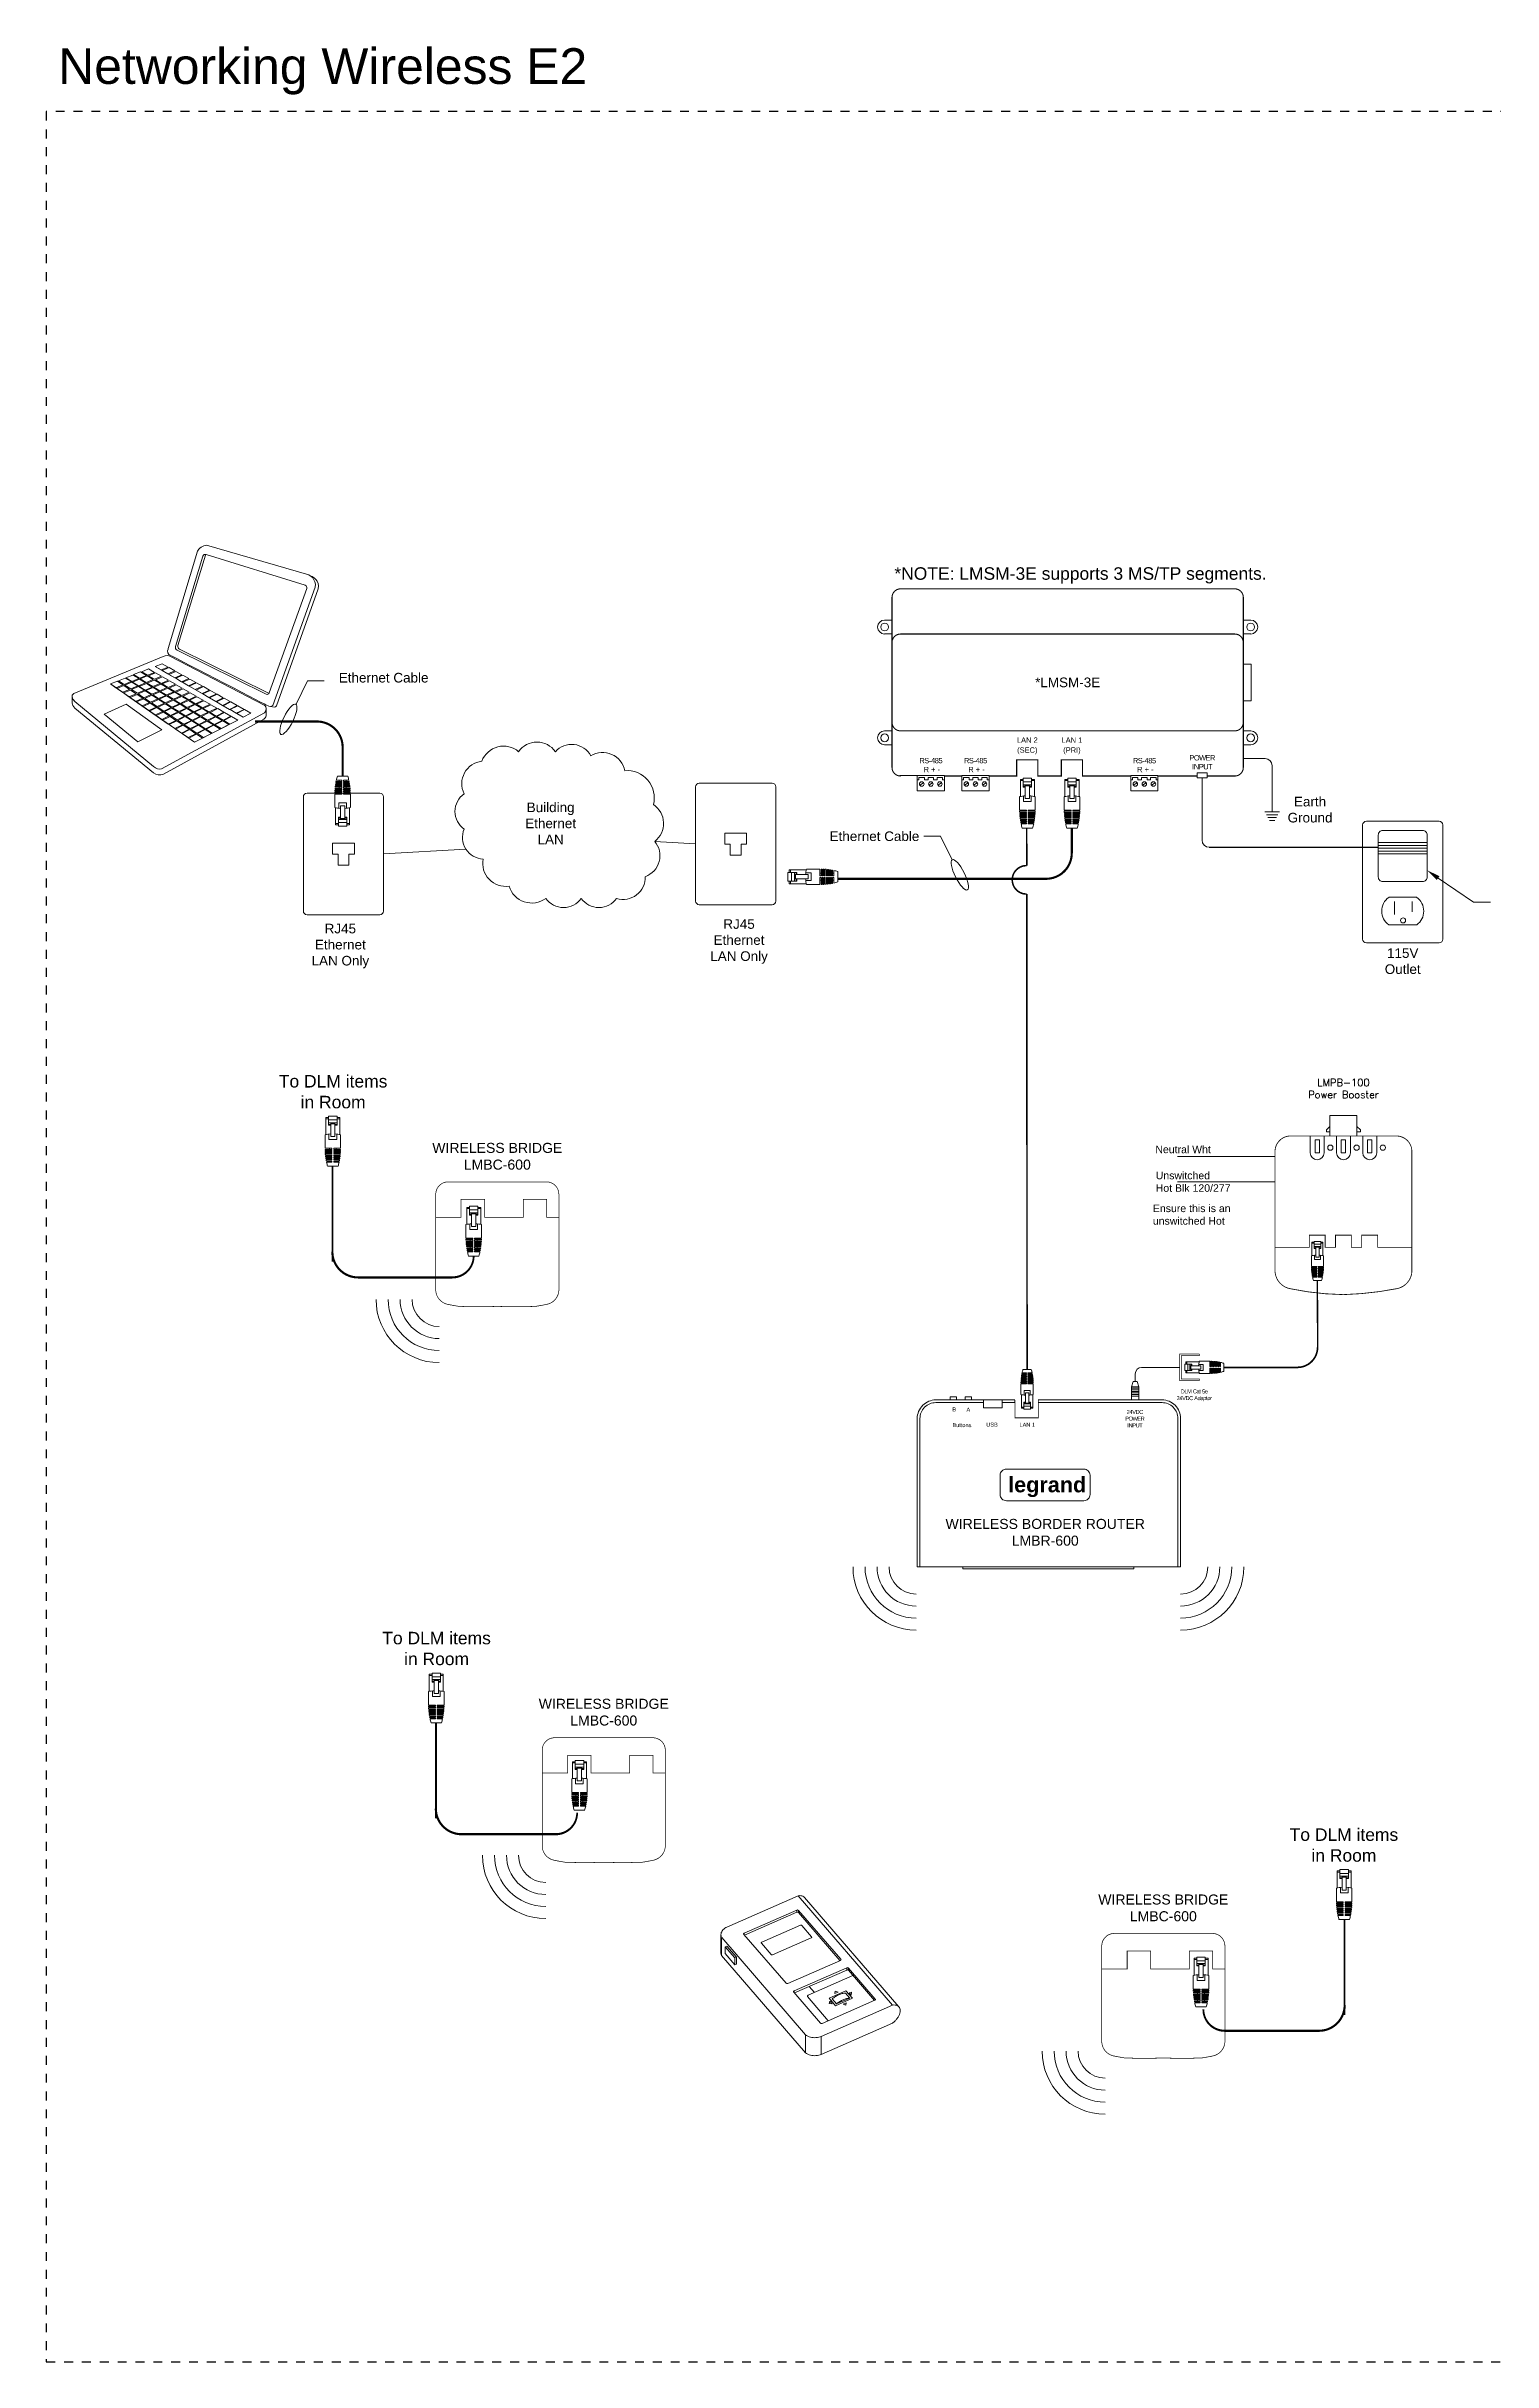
# Model space of a CAD drawing. Header units: inches. Extents: x -60 to 2005, y -577 to 104.
# Drawn here: x 688.6 to 729.1, y -98.1 to -33.2 of the extents above; entities that cross this region are included whole.
import ezdxf

# ---------------------------------------------------------------- set-up
doc = ezdxf.new("R2010")
doc.units = ezdxf.units.IN
doc.header["$MEASUREMENT"] = 0
for name, pattern in [('Demo', [0.5, 0.25, -0.25]), ('HIDDEN2', [0.1875, 0.125, -0.0625]), ('SLD-Solid', [0])]:
    doc.linetypes.add(name, pattern=pattern)
doc.layers.get('0').update_dxf_attribs({"lineweight": 5})
doc.layers.add('PS Borders', color=40, linetype='Demo', lineweight=5, plot=False)
for name, color, linetype, lineweight in [('WATTSTOPPER', 160, 'Continuous', 5), ('WS', 3, 'Continuous', 5), ('WS_DETAIL', 7, 'Continuous', 5), ('WS_LineVoltage', 1, 'Continuous', 5)]:
    doc.layers.add(name, color=color, linetype=linetype, lineweight=lineweight)
doc.styles.add('ARIAL', font='arial.ttf')
doc.styles.add('ROMAND', font='romand.shx')

# ---------------------------------------------------------------- blocks, each defined once
blk = doc.blocks.new('A$C343028DB')
at = {"layer": 'WS_DETAIL'}
for p, q in [((0, 4.34), (5.45, 4.34)), ((0, 4.02), (5.45, 4.02)), ((0, 3.71), (5.45, 3.71)), ((0, 3.4), (5.45, 3.4)), ((0, 3.08), (5.45, 3.08))]:
    blk.add_line(p, q, dxfattribs=at)
blk.add_lwpolyline([(0.5, 5.7), (4.95, 5.7, -0.414214), (5.45, 5.2), (5.45, 0.5, -0.414214), (4.95, 0), (0.5, 0, -0.414214), (0, 0.5), (0, 5.2, -0.414214)], format="xyb", close=True, dxfattribs=at)
blk = doc.blocks.new('A$C756910A1')
at = {"layer": 'WS_DETAIL'}
for p, q in [((0.15, 6.6), (0.15, 10.17)), ((0.15, 10.17), (0.73, 10.17)), ((0.73, 9.92), (0.15, 9.92)), ((0.73, 10.43), (0.73, 8.56)), ((0.73, 10.43), (2.51, 10.43)), ((2.51, 10.43), (2.51, 8.56)), ((3.08, 10.17), (2.51, 10.17)), ((3.08, 9.92), (2.51, 9.92)), ((3.08, 6.6), (3.08, 10.17)), ((0, 6.56), (0, 3.73)), ((2.51, 9.66), (0.73, 9.66)), ((2.51, 9.06), (0.73, 9.06)), ((0.73, 8.74), (1.17, 8.74)), ((0.73, 8.56), (1.17, 8.56)), ((0.81, 6.7), (0.81, 5.55)), ((0.81, 5.55), (2.42, 5.55)), ((1.17, 6.17), (1.17, 9.06)), ((1.17, 8.85), (2.06, 8.85)), ((1.17, 6.17), (2.06, 6.17)), ((2.06, 6.17), (2.06, 9.06)), ((2.06, 8.74), (2.51, 8.74)), ((2.51, 8.56), (2.06, 8.56)), ((2.42, 6.7), (2.42, 5.55)), ((3.23, 6.56), (3.23, 3.73)), ((0, 3.73), (1.43, 3.73)), ((0, 3.51), (1.43, 3.51)), ((0.01, 3.29), (1.43, 3.29)), ((0.02, 3.06), (1.43, 3.06)), ((0.03, 2.84), (1.43, 2.84)), ((0.05, 2.62), (1.43, 2.62)), ((0.07, 2.4), (1.43, 2.4)), ((0.09, 2.18), (1.43, 2.18)), ((0.12, 1.96), (1.43, 1.96)), ((0.15, 1.74), (1.43, 1.74)), ((0.18, 1.52), (1.43, 1.52)), ((0.22, 1.3), (1.43, 1.3)), ((0.26, 1.08), (1.43, 1.08)), ((0.31, 0.86), (1.43, 0.86)), ((0.89, 3.73), (0.89, 3.51)), ((0.89, 3.29), (0.89, 3.06)), ((0.89, 2.84), (0.89, 2.62)), ((0.89, 2.4), (0.89, 2.18)), ((0.89, 1.96), (0.89, 1.74)), ((0.89, 1.52), (0.89, 1.3)), ((0.89, 1.08), (0.89, 0.86)), ((1.43, 3.51), (1.43, 3.73)), ((1.43, 3.06), (1.43, 3.29)), ((1.43, 2.62), (1.43, 2.84)), ((1.43, 2.18), (1.43, 2.4)), ((1.43, 1.74), (1.43, 1.96)), ((1.43, 1.3), (1.43, 1.52)), ((1.43, 0.86), (1.43, 1.08)), ((1.8, 3.73), (3.23, 3.73)), ((1.8, 3.51), (1.8, 3.73)), ((1.8, 3.51), (3.23, 3.51)), ((1.8, 3.29), (3.23, 3.29)), ((1.8, 3.06), (1.8, 3.29)), ((1.8, 3.06), (3.22, 3.06)), ((1.8, 2.84), (3.2, 2.84)), ((1.8, 2.62), (1.8, 2.84)), ((1.8, 2.62), (3.19, 2.62)), ((1.8, 2.4), (3.17, 2.4)), ((1.8, 2.18), (1.8, 2.4)), ((1.8, 2.18), (3.14, 2.18)), ((1.8, 1.96), (3.12, 1.96)), ((1.8, 1.74), (1.8, 1.96)), ((1.8, 1.74), (3.09, 1.74)), ((1.8, 1.52), (3.05, 1.52)), ((1.8, 1.3), (1.8, 1.52)), ((1.8, 1.3), (3.01, 1.3)), ((1.8, 1.08), (2.97, 1.08)), ((1.8, 0.86), (1.8, 1.08)), ((1.8, 0.86), (2.92, 0.86)), ((2.34, 3.73), (2.34, 3.51)), ((2.34, 3.29), (2.34, 3.06)), ((2.34, 2.84), (2.34, 2.62)), ((2.34, 2.4), (2.34, 2.18)), ((2.34, 1.96), (2.34, 1.74)), ((2.34, 1.52), (2.34, 1.3)), ((2.34, 1.08), (2.34, 0.86)), ((2.69, 0), (0.52, 0))]:
    blk.add_line(p, q, dxfattribs=at)
for centre, radius, start, end in [((1.62, -0.58), 7.33, 93.502, 102.7411), ((1.62, -0.58), 7.33, 77.2589, 86.498), ((13.49, 3.73), 13.49, 180.937, 181.8742), ((13.49, 3.73), 13.49, 182.8119, 183.7504), ((13.49, 3.73), 13.49, 184.6899, 185.6307), ((13.49, 3.73), 13.49, 186.573, 187.5171), ((13.49, 3.73), 13.49, 188.4632, 189.4117), ((13.49, 3.73), 13.49, 190.3627, 191.3167), ((13.49, 3.73), 13.49, 192.2739, 196.0379), ((-10.25, 3.73), 13.49, 343.9621, 347.7261), ((-10.25, 3.73), 13.49, 348.6833, 349.6373), ((-10.25, 3.73), 13.49, 350.5883, 351.5368), ((-10.25, 3.73), 13.49, 352.4829, 353.427), ((-10.25, 3.73), 13.49, 354.3693, 355.3101), ((-10.25, 3.73), 13.49, 356.2496, 357.1881), ((-10.25, 3.73), 13.49, 358.1258, 359.063)]:
    blk.add_arc(centre, radius, start, end, dxfattribs=at)
blk = doc.blocks.new('A$C70194CB4')
for p, q in [((0, 15.84), (0, 0.5)), ((10.29, 16.34), (0.5, 16.34)), ((10.79, 0.5), (10.79, 15.84)), ((0.5, 0), (10.29, 0))]:
    blk.add_line(p, q)
for centre, start, end in [((0.5, 15.84), 90, 180), ((10.29, 15.84), 0, 90), ((0.5, 0.5), 180, 270), ((10.29, 0.5), 270, 0)]:
    blk.add_arc(centre, 0.5, start, end)
blk = doc.blocks.new('A$C6FC61A6A')
for p, q in [((1.29, 2.45), (0, 2.45)), ((1.29, 0), (0, 0))]:
    blk.add_line(p, q)
blk.add_circle((1.29, 1.23), 0.691)
blk.add_arc((1.29, 1.23), 1.23, 270, 90)
blk = doc.blocks.new('LMCT-100_i')
at = {"extrusion": (0, 0.700492, 0.71366)}
for p, q in [((-24.44, 12.57), (-4.49, 21.34)), ((21.96, -9.31), (-4.49, 21.34)), ((-2.72, 20.82), (23.73, -9.83)), ((-19.6, 10.84), (-4.88, 17.31)), ((-4.88, 16.69), (-19.52, 10.26)), ((-14.71, 8.31), (-3.84, 13.09)), ((-4.89, 17.31), (-4.89, 16.68)), ((-4.39, 17.23), (7.47, 3.58)), ((-4.39, 17.22), (-4.39, 16.6)), ((7.2, 3.17), (-4.39, 16.6)), ((-3.47, 13.03), (-0.73, 9.81)), ((-26.13, 10.41), (-26.13, 5.37)), ((-25.93, 9.59), (-25.93, 4.54)), ((-25.92, 9.59), (-2.4, -17.69)), ((-24.48, 7.23), (-24.92, 7.04)), ((-24.92, 7.04), (-22.2, 3.89)), ((-24.92, 7.04), (-24.92, 5.11)), ((-7.85, -3.15), (-19.72, 10.49)), ((-19.6, 10.84), (-19.6, 10.35)), ((-12.03, 4.85), (-14.8, 8.05)), ((-0.8, 9.56), (-11.67, 4.79)), ((-22.2, 1.96), (-24.92, 5.11)), ((-22.2, 3.89), (-21.76, 4.08)), ((-22.2, 1.96), (-22.2, 3.89)), ((-21.76, 2.15), (-22.2, 1.96)), ((-21.76, 2.15), (-21.76, 4.08)), ((7.36, 3.23), (-7.36, -3.23)), ((-5.6, -5.33), (9.12, 1.14)), ((9.12, 0.51), (-5.52, -5.91)), ((7.47, 3.58), (7.47, 3.31)), ((9.12, 1.14), (9.12, 0.51)), ((9.61, 1.05), (17.1, -7.63)), ((9.61, 1.05), (9.61, 0.43)), ((16.9, -8.02), (9.61, 0.43)), ((1.77, -14.36), (-5.72, -5.68)), ((-5.6, -5.33), (-5.6, -5.82)), ((-1.72, -6.58), (10.88, -1.04)), ((0.07, -5.79), (-1.38, -4.1)), ((4.2, -7.4), (8.9, -5.34)), ((8.76, -5.94), (9.96, -7.33)), ((10.7, -7.42), (8.9, -5.34)), ((3.96, -13.7), (-1.84, -6.93)), ((21.96, -9.31), (2, -18.08)), ((16.98, -7.98), (2.27, -14.44)), ((6, -9.49), (4.2, -7.4)), ((5.05, -8.96), (4.42, -8.23)), ((6.24, -8.97), (5.04, -7.57)), ((6, -9.49), (10.7, -7.42)), ((6.24, -8.97), (9.96, -7.33)), ((17.1, -7.63), (17.1, -7.9)), ((-2.4, -22.73), (-2.4, -17.69)), ((2, -23.12), (21.96, -14.36)), ((2, -18.08), (2, -23.12))]:
    blk.add_line(p, q, dxfattribs=at)
for p, q in [((5.83, -6.07), (5.93, -5.37)), ((6.71, -5.7), (5.93, -5.37)), ((9.78, -5.85), (10.48, -5.73)), ((10.4, -6.57), (10.48, -5.73)), ((4.42, -8.23), (4.2, -8.91)), ((5.05, -8.96), (4.2, -8.91)), ((8.87, -9.36), (8.09, -9.03)), ((8.87, -9.36), (8.97, -8.66))]:
    blk.add_line(p, q)
at = {"extrusion": (-0.310472, -0.62793, 0.71366)}
for p, q in [((6.71, -5.7), (5.83, -6.07)), ((8.97, -8.66), (8.09, -9.03))]:
    blk.add_line(p, q, dxfattribs=at)
at = {"extrusion": (-0.692921, 0.102711, 0.71366)}
blk.add_line((10.4, -6.57), (9.78, -5.85), dxfattribs=at)
for centre in [(-4.71, 16.87), (-4.71, 16.25)]:
    blk.add_arc(centre, 0.477, 48.60147, 112.12899)
for points, knots in [([(-4.49, 21.34), (-4.24, 21.37), (-3.76, 21.38), (-3.16, 21.21), (-2.85, 20.98), (-2.72, 20.83), (-2.72, 20.82)], [0, 0, 0, 0, 0.1, 0.2, 0.3, 0.3044799, 0.3044799, 0.3044799, 0.3044799]), ([(-25.93, 4.54), (-26.02, 4.72), (-26.11, 5), (-26.13, 5.28), (-26.13, 5.37)], [0, 0, 0, 0, 0.1666667, 0.2459578, 0.2459578, 0.2459578, 0.2459578])]:
    blk.add_open_spline(points, degree=3, knots=knots)
for points in [[(-3.84, 13.09), (-3.82, 13.1), (-3.78, 13.11), (-3.71, 13.12), (-3.64, 13.11), (-3.57, 13.1), (-3.52, 13.07), (-3.49, 13.04), (-3.47, 13.03)], [(-24.44, 12.57), (-24.67, 12.47), (-25.09, 12.23), (-25.6, 11.79), (-25.95, 11.27), (-26.13, 10.71), (-26.14, 10.14), (-26.02, 9.77), (-25.93, 9.59)], [(-19.72, 10.49), (-19.73, 10.51), (-19.76, 10.55), (-19.77, 10.62), (-19.77, 10.69), (-19.73, 10.75), (-19.68, 10.8), (-19.63, 10.83), (-19.6, 10.84)], [(-14.8, 8.05), (-14.81, 8.07), (-14.83, 8.1), (-14.84, 8.15), (-14.83, 8.2), (-14.81, 8.24), (-14.77, 8.28), (-14.73, 8.3), (-14.71, 8.31)], [(-0.73, 9.81), (-0.72, 9.8), (-0.7, 9.77), (-0.69, 9.72), (-0.69, 9.67), (-0.72, 9.62), (-0.76, 9.58), (-0.8, 9.56), (-0.82, 9.55)], [(-11.67, 4.79), (-11.69, 4.78), (-11.73, 4.76), (-11.8, 4.75), (-11.87, 4.76), (-11.93, 4.78), (-11.99, 4.81), (-12.02, 4.83), (-12.03, 4.85)], [(7.47, 3.58), (7.49, 3.56), (7.51, 3.52), (7.53, 3.46), (7.52, 3.39), (7.48, 3.32), (7.43, 3.27), (7.38, 3.24), (7.35, 3.23)], [(9.12, 1.14), (9.14, 1.15), (9.2, 1.17), (9.3, 1.18), (9.39, 1.17), (9.48, 1.15), (9.56, 1.11), (9.6, 1.07), (9.61, 1.05)], [(9.61, 0.43), (9.6, 0.45), (9.56, 0.48), (9.48, 0.52), (9.39, 0.55), (9.3, 0.56), (9.2, 0.54), (9.14, 0.53), (9.12, 0.51)], [(-7.36, -3.23), (-7.38, -3.24), (-7.44, -3.26), (-7.54, -3.27), (-7.63, -3.27), (-7.72, -3.24), (-7.8, -3.2), (-7.84, -3.17), (-7.85, -3.15)], [(-5.72, -5.68), (-5.73, -5.66), (-5.76, -5.62), (-5.77, -5.56), (-5.76, -5.49), (-5.73, -5.42), (-5.67, -5.37), (-5.62, -5.34), (-5.6, -5.33)], [(5.04, -7.57), (5.33, -7.34), (5.94, -6.91), (6.9, -6.4), (7.85, -6.06), (8.47, -5.96), (8.76, -5.94)], [(-1.84, -6.93), (-1.85, -6.91), (-1.88, -6.87), (-1.89, -6.8), (-1.88, -6.74), (-1.85, -6.67), (-1.8, -6.62), (-1.75, -6.59), (-1.72, -6.58)], [(9.96, -7.33), (9.67, -7.35), (9.06, -7.46), (8.1, -7.8), (7.14, -8.3), (6.53, -8.73), (6.24, -8.97)], [(17.1, -7.63), (17.12, -7.65), (17.14, -7.69), (17.16, -7.75), (17.15, -7.82), (17.11, -7.88), (17.06, -7.94), (17.01, -7.97), (16.98, -7.98)], [(21.96, -14.36), (22.21, -14.17), (22.68, -13.76), (23.28, -13.06), (23.74, -12.32), (24.02, -11.58), (24.12, -10.88), (24.02, -10.27), (23.74, -9.78), (23.28, -9.44), (22.68, -9.27), (22.21, -9.28), (21.96, -9.31)], [(-2.4, -17.69), (-2.22, -17.83), (-1.8, -18.07), (-1.08, -18.32), (-0.3, -18.46), (0.5, -18.47), (1.29, -18.34), (1.78, -18.18), (2, -18.08)], [(2.27, -14.44), (2.24, -14.46), (2.18, -14.48), (2.09, -14.49), (1.99, -14.48), (1.9, -14.45), (1.83, -14.42), (1.79, -14.38), (1.77, -14.36)], [(2, -23.12), (1.78, -23.22), (1.29, -23.39), (0.5, -23.51), (-0.3, -23.5), (-1.08, -23.37), (-1.8, -23.11), (-2.22, -22.87), (-2.4, -22.73)]]:
    blk.add_open_spline(points, degree=3)
at = {"layer": 'WS_DETAIL'}
blk.add_line((-24.48, 7.23), (-21.76, 4.08), dxfattribs=at)
at = {"layer": 'WS_DETAIL', "extrusion": (0, 0.700492, 0.71366)}
blk.add_line((-25.93, 4.54), (-2.4, -22.73), dxfattribs=at)
blk = doc.blocks.new('*U274')
at = {"linetype": 'Continuous', "const_width": 0.154}
for points in [[(0.01, 7.94), (-11.01, 7.94, 0.414214), (-13.79, 5.15), (-13.79, -16.47, 0.329956), (-11.2, -19.51, 0.013489), (-8.51, -20, 0.012508), (0.01, -20, 0.013489)], [(0.01, 7.94), (11.02, 7.94, -0.414214), (13.81, 5.15), (13.81, -16.47, -0.329956), (11.21, -19.51, -0.01354), (8.51, -20, -0.012208), (0.01, -20, -0.01354)]]:
    blk.add_lwpolyline(points, format="xyb", dxfattribs=at)
blk.add_lwpolyline([(-13.79, 0), (-8.1, 0), (-8.1, 4.03), (-2.84, 4.03), (-2.84, 0), (5.83, 0), (5.83, 4.03), (11.09, 4.03), (11.09, 0), (13.81, 0)], dxfattribs=at)
for radius in [14.18, 11.48, 8.79, 6.1]:
    blk.add_arc((-13, -18.42), radius, 180, 270)
at = {"insert": (0.01, 16.68), "char_height": 2.25, "width": 40.9705, "attachment_point": 2, "style": 'ARIAL'}
blk.add_mtext('WIRELESS BRIDGE\\PLMBC-600', dxfattribs=at)
blk = doc.blocks.new('LMBR-600_TW')
for p, q in [((18.67, 40.4), (19.07, 41.55)), ((19.94, 41.55), (19.07, 41.55)), ((19.5, 41.55), (19.5, 43.3)), ((19.94, 41.55), (20.33, 40.4)), ((20.94, 44.74), (29.46, 44.74)), ((20.33, 40.05), (18.67, 40.05)), ((20.33, 39.7), (18.67, 39.7)), ((20.33, 39.36), (18.67, 39.36)), ((20.33, 39.01), (18.67, 39.01)), ((20.33, 38.66), (18.67, 38.66)), ((20.33, 38.31), (18.67, 38.31))]:
    blk.add_line(p, q)
at = {"color": 7, "linetype": 'SLD-Solid', "lineweight": 15}
for p, q in [((-14.54, 37.46), (-14.54, 35.65)), ((-10.32, 35.65), (-10.32, 37.46)), ((-14.55, 35.65), (-10.32, 35.65))]:
    blk.add_line(p, q, dxfattribs=at)
at = {"linetype": 'Continuous', "const_width": 0.154}
for points in [[(33.84, 47.72), (29.46, 47.72), (29.46, 41.75), (33.84, 41.75)], [(33.84, 47.72), (33.84, 47.72), (33.84, 47.72), (33.84, 47.72), (33.84, 47.72), (33.84, 47.37), (29.82, 47.37), (29.82, 42.11), (33.84, 42.11), (33.84, 41.75)]]:
    blk.add_lwpolyline(points, dxfattribs=at)
for points in [[(-7.48, 37.46), (-25.21, 37.46, 0.414214), (-29.38, 33.29), (-29.38, 0.01), (29.68, 0.01), (29.68, 33.29, 0.414214), (25.51, 37.46), (-2.23, 37.46)], [(-14.54, 36.85), (-25.21, 36.85, 0.414214), (-28.77, 33.29), (-28.77, 0.06)], [(29.07, 0.06), (29.07, 33.29, 0.414214), (25.51, 36.85), (-2.23, 36.85)]]:
    blk.add_lwpolyline(points, format="xyb")
for points in [[(-21.98, 38.14), (-20.61, 38.14), (-20.61, 37.46), (-21.98, 37.46)], [(-18.6, 38.14), (-17.24, 38.14), (-17.24, 37.46), (-18.6, 37.46)], [(18.67, 37.46), (20.33, 37.46), (20.33, 40.4), (18.67, 40.4)], [(-19.16, 0.01), (19.16, 0.01), (19.2, -0.44), (-19.12, -0.44)]]:
    blk.add_lwpolyline(points, close=True)
blk.add_lwpolyline([(-7.48, 36.85), (-10.32, 36.85)])
at = {"const_width": 0.18}
blk.add_lwpolyline([(-7.48, 37.46), (-7.48, 37.46), (-7.48, 37.46), (-7.48, 37.46), (-7.48, 37.46), (-7.48, 37.46), (-7.47, 33.43), (-2.22, 33.43), (-2.23, 37.46), (-2.23, 37.46)], dxfattribs=at)
blk.add_lwpolyline([(-9.39, 21.95), (7.98, 21.95, -0.414214), (9.37, 20.57), (9.37, 16.23, -0.414214), (7.98, 14.84), (-9.39, 14.84, -0.414214), (-10.78, 16.23), (-10.78, 20.57, -0.414214)], format="xyb", close=True)
for centre, radius, start, end in [((20.94, 43.3), 1.44, 90, 180), ((-29.6, 0.01), 14.18, 180, 270), ((-29.6, 0.01), 11.48, 180, 270), ((-29.6, 0.01), 8.79, 180, 270), ((-29.6, 0.01), 6.1, 180, 270), ((29.68, 0.01), 6.1, 270, 0), ((29.68, 0.01), 14.18, 270, 0), ((29.68, 0.01), 11.48, 270, 0), ((29.68, 0.01), 8.79, 270, 0)]:
    blk.add_arc(centre, radius, start, end)
at = {"style": 'ARIAL'}
for s, insert, char_height, width, attachment_point in [('{\\T0.9;DLM Cat 5e\\P24VDC Adaptor}', (32.73, 37.13), 0.8996, 29.7245, 8), ('B', (-21.08, 35.77), 0.9, 0.7804, 2), ('Buttons', (-19.36, 32.25), 0.9, 29.7245, 2), ('A', (-17.92, 35.73), 0.9, 0.7804, 2), ('USB', (-12.61, 32.36), 0.9, 29.7245, 2), ('LAN 1', (-4.7, 32.32), 0.9, 29.7245, 2), ('{\\T0.9;24VDC\\PPOWER\\PINPUT}', (19.4, 31.29), 0.8996, 29.7245, 8), ('{\\fArial|b1|i0|c0|p34;legrand}', (-0.24, 20.2), 3.4717, 28.4471, 2), ('WIRELESS BORDER ROUTER\\PLMBR-600', (-0.68, 10.77), 2.25, 45.2573, 2)]:
    blk.add_mtext(s, dxfattribs=dict(at, insert=insert, char_height=char_height, width=width, attachment_point=attachment_point))
blk = doc.blocks.new('Laptop_TW')
for p, q in [((-6.57, 7.1), (13.1, -4.27)), ((-16.63, 3.18), (2.25, -9.87)), ((-12.27, 0.15), (-3.67, -5.8)), ((-1.92, -4.98), (-10.62, 0.85)), ((-18.06, -3.57), (-13.11, -1.34)), ((-18.06, -3.57), (-13.11, -1.34)), ((-10.49, -9.76), (-18.06, -3.57)), ((-13.11, -1.34), (-5.14, -7.07)), ((-13.11, -1.34), (-5.14, -7.07)), ((-3.67, -5.8), (-1.92, -4.98)), ((2.25, -9.87), (11.92, -4.94)), ((13.1, -4.27), (14.86, -3.37)), ((-5.14, -7.07), (-10.49, -9.76))]:
    blk.add_line(p, q)
for points in [[(-11.45, 5.27), (-9.9, 5.88), (-8.58, 5.11), (-10.15, 4.48)], [(-9.61, 5.93), (-8.06, 6.54), (-6.74, 5.79), (-8.32, 5.15)], [(-5.19, 4.9), (-6.78, 4.24), (-8.08, 5.01), (-6.51, 5.65)], [(-6.57, 7.1), (-5.02, 7.71), (-3.71, 6.97), (-5.28, 6.33)], [(-2.16, 6.11), (-3.75, 5.45), (-5.05, 6.22), (-3.48, 6.86)], [(-0.61, 5.24), (-2.22, 4.56), (-3.52, 5.34), (-1.94, 6)], [(-16.63, 3.18), (-15.08, 3.79), (-13.84, 2.96), (-15.41, 2.33)], [(-12.35, 1.97), (-13.94, 1.31), (-15.17, 2.17), (-13.6, 2.81)], [(-14.86, 3.9), (-13.31, 4.51), (-11.99, 3.7), (-13.57, 3.07)], [(-10.87, 0.98), (-12.47, 0.3), (-13.7, 1.16), (-12.12, 1.82)], [(-10.49, 2.73), (-12.08, 2.08), (-13.38, 2.91), (-11.81, 3.55)], [(-13.15, 4.57), (-11.6, 5.18), (-10.3, 4.39), (-11.87, 3.75)], [(-9.38, -0.02), (-11, -0.72), (-12.24, 0.15), (-10.64, 0.83)], [(-8.99, 1.77), (-10.6, 1.09), (-11.9, 1.93), (-10.32, 2.59)], [(-8.77, 3.45), (-10.36, 2.79), (-11.65, 3.61), (-10.09, 4.25)], [(-7.49, 0.8), (-9.12, 0.1), (-10.42, 0.94), (-8.82, 1.62)], [(-7.25, 2.5), (-8.86, 1.82), (-10.16, 2.65), (-8.57, 3.31)], [(-7.03, 4.19), (-8.62, 3.54), (-9.93, 4.34), (-8.37, 4.97)], [(-5.99, -0.17), (-7.63, -0.89), (-8.94, -0.05), (-7.33, 0.66)], [(-5.73, 1.56), (-7.35, 0.86), (-8.66, 1.69), (-7.06, 2.37)], [(-5.49, 3.27), (-7.1, 2.59), (-8.41, 3.4), (-6.83, 4.06)], [(-4.21, 0.62), (-5.84, -0.11), (-7.16, 0.72), (-5.55, 1.43)], [(-3.95, 2.36), (-5.57, 1.65), (-6.89, 2.46), (-5.29, 3.14)], [(-3.63, 4), (-5.24, 3.32), (-6.55, 4.1), (-4.96, 4.76)], [(-2.68, -0.32), (-4.34, -1.07), (-5.67, -0.24), (-4.04, 0.5)], [(-2.41, 1.44), (-4.04, 0.71), (-5.37, 1.52), (-3.75, 2.23)], [(-2.08, 3.11), (-3.7, 2.4), (-5.02, 3.19), (-3.42, 3.87)], [(-0.87, 0.52), (-2.52, -0.23), (-3.85, 0.58), (-2.21, 1.32)], [(-0.52, 2.21), (-2.16, 1.49), (-3.49, 2.27), (-1.87, 2.98)], [(0.68, -0.4), (-0.99, -1.17), (-2.33, -0.36), (-0.68, 0.4)], [(0.94, 4.38), (-0.69, 3.68), (-2, 4.46), (-0.4, 5.15)], [(1.03, 1.32), (-0.62, 0.57), (-1.96, 1.36), (-0.32, 2.09)], [(2.48, 3.52), (0.85, 2.8), (-0.48, 3.58), (1.14, 4.29)], [(2.59, 0.42), (0.92, -0.35), (-0.42, 0.45), (1.23, 1.21)], [(4.03, 2.66), (2.38, 1.91), (1.04, 2.7), (2.68, 3.43)], [(4.14, -0.47), (2.46, -1.26), (1.11, -0.47), (2.77, 0.32)], [(5.58, 1.8), (3.91, 1.03), (2.57, 1.82), (4.22, 2.58)], [(7.13, 0.94), (5.44, 0.15), (4.09, 0.94), (5.76, 1.72)], [(8.67, 0.08), (6.97, -0.74), (5.61, 0.06), (7.3, 0.87)], [(10.22, -0.78), (8.5, -1.62), (7.14, -0.82), (8.84, 0.01)], [(-7.89, -1.01), (-9.53, -1.74), (-10.78, -0.86), (-9.16, -0.15)], [(-6.4, -2.01), (-8.05, -2.75), (-9.32, -1.87), (-7.69, -1.14)], [(-4.91, -3), (-6.58, -3.77), (-7.86, -2.88), (-6.21, -2.12)], [(-4.49, -1.14), (-6.15, -1.89), (-7.46, -1.03), (-5.83, -0.3)], [(-3.43, -3.99), (-5.11, -4.79), (-6.39, -3.89), (-4.73, -3.11)], [(-2.99, -2.11), (-4.66, -2.88), (-5.98, -2.02), (-4.34, -1.26)], [(-1.94, -4.99), (-3.64, -5.8), (-4.93, -4.91), (-3.25, -4.1)], [(-1.49, -3.07), (-3.18, -3.87), (-4.51, -3), (-2.84, -2.22)], [(-1.16, -1.26), (-2.83, -2.03), (-4.17, -1.2), (-2.52, -0.44)], [(-0.45, -5.98), (-2.17, -6.82), (-3.47, -5.92), (-1.77, -5.08)], [(0.01, -4.04), (-1.69, -4.86), (-3.03, -3.99), (-1.34, -3.18)], [(0.36, -2.21), (-1.32, -3), (-2.68, -2.16), (-1.01, -1.38)], [(1.51, -5.01), (-0.21, -5.85), (-1.55, -4.98), (0.15, -4.14)], [(1.88, -3.15), (0.18, -3.96), (-1.18, -3.12), (0.5, -2.32)], [(2.22, -1.32), (0.53, -2.11), (-0.8, -1.29), (0.86, -0.51)], [(3.01, -5.98), (1.27, -6.84), (-0.07, -5.96), (1.65, -5.11)], [(3.41, -4.09), (1.69, -4.93), (0.32, -4.09), (2.02, -3.25)], [(3.76, -2.24), (2.06, -3.06), (0.72, -2.23), (2.4, -1.43)], [(4.93, -5.03), (3.2, -5.89), (1.81, -5.05), (3.53, -4.19)], [(5.3, -3.16), (3.59, -4), (2.24, -3.17), (3.94, -2.34)], [(5.7, -1.37), (4, -2.18), (2.64, -1.38), (4.32, -0.57)], [(6.45, -5.97), (4.7, -6.86), (3.31, -6.01), (5.04, -5.13)], [(6.85, -4.08), (5.11, -4.94), (3.76, -4.11), (5.47, -3.25)], [(7.26, -2.26), (5.54, -3.1), (4.17, -2.29), (5.87, -1.46)], [(8.39, -5), (6.64, -5.88), (5.28, -5.05), (7.01, -4.17)], [(8.81, -3.15), (7.08, -4.02), (5.7, -3.2), (7.42, -2.35)], [(8.55, -5.08), (9.93, -5.92), (8.17, -6.82), (6.8, -5.99)], [(10.37, -4.05), (8.62, -4.93), (7.23, -4.12), (8.96, -3.24)], [(11.77, -1.65), (10.04, -2.51), (8.66, -1.7), (10.38, -0.84)], [(10.51, -4.13), (11.92, -4.94), (10.16, -5.85), (8.76, -5.03)], [(13.32, -2.51), (11.57, -3.39), (10.18, -2.58), (11.92, -1.7)], [(13.46, -2.56), (14.86, -3.37), (13.1, -4.27), (11.71, -3.46)], [(1.04, -6.97), (-0.7, -7.84), (-2.01, -6.93), (-0.29, -6.07)], [(2.52, -7.97), (0.78, -8.85), (-0.55, -7.94), (1.19, -7.06)], [(2.66, -8.04), (4.01, -8.96), (2.25, -9.87), (0.92, -8.95)], [(4.51, -6.95), (2.76, -7.83), (1.41, -6.95), (3.14, -6.07)], [(4.64, -7.03), (6.01, -7.91), (4.24, -8.82), (2.89, -7.93)], [(6.55, -6.07), (7.97, -6.92), (6.21, -7.82), (4.81, -6.97)]]:
    blk.add_lwpolyline(points, close=True)
for points in [[(-3.65, 11.12), (-3.65, 11.12), (2.86, 32.95), (2.86, 32.95)], [(-2.04, 11.58), (-2.04, 11.58), (4.12, 31.85), (4.12, 31.85)], [(-1.49, 11.8), (-1.49, 11.8), (4.67, 32.06), (4.67, 32.06)], [(2.86, 32.95), (3.23, 33.59), (4.06, 34.3), (4.89, 34.3)], [(4.12, 31.85), (4.22, 32.15), (4.54, 32.32), (4.84, 32.23)], [(4.84, 32.23), (4.84, 32.23), (27.03, 25.31), (27.03, 25.31)], [(4.89, 34.3), (4.89, 34.3), (27.82, 27.65), (27.82, 27.65)], [(27.82, 27.65), (27.82, 27.65), (29.73, 26.7), (29.25, 24.91)], [(27.38, 24.61), (27.38, 24.61), (18.97, 1.18), (18.97, 1.18)], [(29.25, 24.91), (29.25, 24.91), (19.79, -1.62), (19.79, -1.62)], [(27.03, 25.31), (27.33, 25.22), (27.49, 24.91), (27.38, 24.61)], [(-3.53, 9.8), (-4.12, 10.16), (-3.65, 11.12), (-3.65, 11.12)], [(-1.7, 10.78), (-1.99, 10.92), (-2.14, 11.28), (-2.04, 11.58)], [(18.27, 0.9), (18.27, 0.9), (-1.7, 10.78), (-1.7, 10.78)], [(-1.15, 11), (-1.43, 11.14), (-1.58, 11.5), (-1.49, 11.8)], [(18.82, 1.11), (18.82, 1.11), (-1.15, 11), (-1.15, 11)], [(-4.84, 9.33), (-4.84, 9.33), (-24.86, 1.01), (-24.86, 1.01)], [(-3.17, 9.33), (-3.67, 9.63), (-4.12, 9.68), (-4.84, 9.33)], [(18.02, -1.68), (18.02, -1.68), (-3.17, 9.33), (-3.17, 9.33)], [(-24.86, 1.01), (-25.46, 0.65), (-25.34, 0.05), (-24.62, -0.78)], [(-24.62, -0.78), (-24.98, -0.37), (-25.19, -0.01), (-25.23, 0.29)], [(-25.23, 0.29), (-25.23, 0.29), (-25.23, -1.14), (-25.23, -1.14)], [(18.97, 1.18), (18.87, 0.89), (18.55, 0.76), (18.27, 0.9)], [(-25.23, -1.14), (-25.19, -1.44), (-24.98, -1.8), (-24.62, -2.22)], [(-6.95, -15.35), (-6.95, -15.35), (-24.62, -0.78), (-24.62, -0.78)], [(-24.62, -0.78), (-24.62, -0.78), (-6.95, -15.35), (-6.95, -15.35)], [(-24.62, -2.22), (-24.62, -2.22), (-6.95, -16.78), (-6.95, -16.78)], [(17.88, -3.29), (17.88, -3.29), (-5.16, -15.83), (-5.16, -15.83)], [(-5.16, -15.83), (-5.16, -15.83), (17.88, -3.29), (17.88, -3.29)], [(-4.7, -17.03), (-4.7, -17.03), (17.79, -4.72), (17.79, -4.72)], [(17.79, -4.72), (18.26, -4.31), (18.36, -4.03), (18.3, -3.79)], [(17.88, -3.29), (18.49, -2.54), (18.35, -2.01), (18.02, -1.68)], [(18.29, -2.28), (18.35, -2.52), (18.35, -2.88), (17.88, -3.29)], [(18.3, -3.79), (18.3, -3.79), (18.29, -2.28), (18.29, -2.28)], [(-5.16, -15.83), (-5.76, -16.07), (-6.35, -15.71), (-6.95, -15.35)], [(-6.95, -15.35), (-6.35, -15.71), (-5.76, -16.07), (-5.16, -15.83)], [(-6.95, -16.78), (-6.35, -17.14), (-5.59, -17.39), (-4.7, -17.03)]]:
    blk.add_open_spline(points, degree=3)
for points, knots in [([(28.53, 27.3), (28.53, 27.3), (30.44, 26.34), (29.97, 24.55), (29.97, 24.55), (20.57, -1.74), (20.57, -1.74), (20.45, -1.92), (20.3, -2.01), (20.06, -1.99), (20.06, -1.99), (19.29, -1.87), (19.29, -1.87), (19.52, -1.89), (19.67, -1.8), (19.79, -1.62), (19.79, -1.62), (29.25, 24.91), (29.25, 24.91)], [0, 0, 0, 0, 1, 1, 1, 2, 2, 2, 3, 3, 3, 4, 4, 4, 5, 5, 5, 6, 6, 6, 6]), ([(19.79, -1.62), (19.55, -1.98), (19.2, -1.98), (18.24, -1.5), (17.29, -1.02), (-3.53, 9.8), (-3.53, 9.8)], [5, 5, 5, 5, 6, 6, 6, 7, 7, 7, 7])]:
    blk.add_open_spline(points, degree=3, knots=knots)

msp = doc.modelspace()

# ---------------------------------------------------------------- linework, layer by layer
at = {"linetype": 'Continuous'}
for p, q in [((695.888, -50.935), (695.563, -51.594)), ((713.63, -55.296), (713.955, -55.955))]:
    msp.add_line(p, q, dxfattribs=at)
for p, q in [((695.888, -50.935), (696.354, -50.935)), ((722.114, -53.119), (722.722, -53.119)), ((712.974, -54.023), (712.974, -53.592)), ((713.736, -53.592), (712.974, -53.592)), ((713.024, -53.712), (712.974, -53.712)), ((713.024, -53.651), (713.024, -53.712)), ((713.177, -53.651), (713.024, -53.651)), ((713.15, -53.801), (713.045, -53.861)), ((713.177, -53.651), (713.177, -53.712)), ((713.278, -53.712), (713.177, -53.712)), ((713.278, -53.651), (713.278, -53.712)), ((713.431, -53.651), (713.278, -53.651)), ((713.404, -53.801), (713.299, -53.861)), ((713.431, -53.651), (713.431, -53.712)), ((713.532, -53.712), (713.431, -53.712)), ((713.532, -53.651), (713.532, -53.712)), ((713.685, -53.651), (713.532, -53.651)), ((713.658, -53.801), (713.553, -53.861)), ((713.685, -53.651), (713.685, -53.712)), ((713.736, -53.712), (713.685, -53.712)), ((713.736, -54.023), (713.736, -53.592)), ((714.987, -53.592), (714.225, -53.592)), ((714.225, -54.023), (714.225, -53.592)), ((714.275, -53.712), (714.225, -53.712)), ((714.275, -53.651), (714.275, -53.712)), ((714.428, -53.651), (714.275, -53.651)), ((714.401, -53.801), (714.297, -53.861)), ((714.428, -53.651), (714.428, -53.712)), ((714.529, -53.712), (714.428, -53.712)), ((714.529, -53.651), (714.529, -53.712)), ((714.683, -53.651), (714.529, -53.651)), ((714.655, -53.801), (714.551, -53.861)), ((714.683, -53.651), (714.683, -53.712)), ((714.783, -53.712), (714.683, -53.712)), ((714.783, -53.651), (714.783, -53.712)), ((714.937, -53.651), (714.783, -53.651)), ((714.909, -53.801), (714.805, -53.861)), ((714.937, -53.651), (714.937, -53.712)), ((714.987, -53.712), (714.937, -53.712)), ((714.987, -54.023), (714.987, -53.592)), ((719.721, -53.592), (718.959, -53.592)), ((718.959, -54.023), (718.959, -53.592)), ((719.009, -53.712), (718.959, -53.712)), ((719.009, -53.651), (719.009, -53.712)), ((719.162, -53.651), (719.009, -53.651)), ((719.135, -53.801), (719.031, -53.861)), ((719.162, -53.651), (719.162, -53.712)), ((719.263, -53.712), (719.162, -53.712)), ((719.263, -53.651), (719.263, -53.712)), ((719.417, -53.651), (719.263, -53.651)), ((719.389, -53.801), (719.285, -53.861)), ((719.417, -53.651), (719.417, -53.712)), ((719.517, -53.712), (719.417, -53.712)), ((719.517, -53.651), (719.517, -53.712)), ((719.671, -53.651), (719.517, -53.651)), ((719.643, -53.801), (719.539, -53.861)), ((719.671, -53.651), (719.671, -53.712)), ((719.721, -53.712), (719.671, -53.712)), ((719.721, -54.023), (719.721, -53.592)), ((720.821, -53.517), (721.097, -53.517)), ((720.821, -53.66), (720.821, -53.517)), ((721.097, -53.66), (720.821, -53.66)), ((720.959, -53.66), (720.959, -55.404)), ((721.097, -53.517), (721.097, -53.66)), ((722.922, -53.319), (722.922, -54.611)), ((712.974, -54.023), (713.736, -54.023)), ((714.225, -54.023), (714.987, -54.023)), ((718.959, -54.023), (719.721, -54.023)), ((722.717, -54.611), (723.126, -54.611)), ((722.761, -54.697), (723.082, -54.697)), ((722.8, -54.771), (723.044, -54.771)), ((722.846, -54.857), (722.998, -54.857)), ((696.589, -55.493), (697.199, -55.493)), ((696.589, -55.798), (696.589, -55.493)), ((696.589, -55.798), (696.589, -55.493)), ((696.741, -55.798), (696.589, -55.798)), ((696.741, -55.798), (696.741, -56.103)), ((696.741, -55.798), (696.741, -56.103)), ((697.199, -55.798), (697.046, -55.798)), ((697.046, -56.103), (697.046, -55.798)), ((697.046, -56.103), (697.046, -55.798)), ((697.199, -55.798), (697.199, -55.493)), ((698.018, -55.792), (700.325, -55.653)), ((706.763, -55.512), (705.617, -55.438)), ((708.193, -55.213), (707.583, -55.213)), ((707.583, -55.518), (707.583, -55.213)), ((707.583, -55.518), (707.735, -55.518)), ((707.735, -55.823), (707.735, -55.518)), ((707.735, -55.823), (707.735, -55.518)), ((708.04, -55.518), (708.193, -55.518)), ((708.04, -55.518), (708.04, -55.823)), ((708.04, -55.518), (708.04, -55.823)), ((708.193, -55.518), (708.193, -55.213)), ((708.193, -55.518), (708.193, -55.213)), ((713.63, -55.296), (713.163, -55.296)), ((696.741, -56.103), (697.046, -56.103)), ((696.741, -56.103), (697.046, -56.103)), ((708.04, -55.823), (707.735, -55.823)), ((708.04, -55.823), (707.735, -55.823)), ((726.19, -57.007), (726.975, -57.007)), ((727.574, -56.467), (728.57, -57.141)), ((726.351, -57.122), (726.351, -57.485)), ((726.842, -57.122), (726.842, -57.416)), ((728.57, -57.141), (729.041, -57.142)), ((726.19, -57.778), (726.975, -57.778)), ((724.543, -63.433), (724.443, -63.525)), ((724.443, -63.525), (724.443, -63.577)), ((724.443, -63.577), (724.543, -63.577)), ((724.543, -63.127), (724.543, -63.697)), ((725.298, -63.127), (724.543, -63.127)), ((725.298, -63.127), (725.298, -63.697)), ((725.298, -63.433), (725.399, -63.525)), ((725.399, -63.577), (725.298, -63.577)), ((725.399, -63.525), (725.399, -63.577)), ((723.989, -63.697), (723.989, -64.166)), ((724.382, -64.166), (724.382, -63.697)), ((724.725, -64.166), (724.725, -63.697)), ((725.117, -63.697), (725.117, -64.166)), ((725.46, -64.166), (725.46, -63.697)), ((725.853, -63.697), (725.853, -64.166))]:
    msp.add_line(p, q)
at = {"lineweight": -3}
msp.add_line((721.159, -55.604), (725.897, -55.604), dxfattribs=at)
for points, const_width in [([(716.388, -48.36), (712.508, -48.36, 0.414214), (712.268, -48.6), (712.268, -53.366, 0.414214), (712.508, -53.606), (712.508, -53.606)], 0.03), ([(721.097, -53.606), (721.874, -53.606, 0.414214), (722.114, -53.366), (722.114, -48.6, 0.414214), (721.874, -48.36), (716.388, -48.36)], 0.03), ([(722.114, -49.866), (722.114, -49.866, 0.414214), (721.874, -49.626), (712.508, -49.626, 0.414214), (712.268, -49.866), (712.268, -49.866)], 0.03), ([(696.871, -53.612), (696.87, -52.798, 0.414214), (696.151, -52.078), (694.412, -52.078)], 0.06), ([(722.114, -52.101), (722.114, -52.101, -0.414214), (721.874, -52.341), (712.508, -52.341, -0.414214), (712.268, -52.101), (712.268, -52.101)], 0.03)]:
    msp.add_lwpolyline(points, format="xyb", dxfattribs=dict(const_width=const_width))
for points in [[(722.114, -50.47), (722.332, -50.47), (722.332, -51.497), (722.114, -51.497)], [(724.126, -64.166), (724.245, -64.166), (724.245, -63.804), (724.126, -63.804)], [(724.861, -64.166), (724.98, -64.166), (724.98, -63.804), (724.861, -63.804)], [(725.597, -64.166), (725.716, -64.166), (725.716, -63.804), (725.597, -63.804)]]:
    msp.add_lwpolyline(points, close=True)
msp.add_lwpolyline([(704.778, -53.457, 0.520567), (703.824, -53.038, 0.520567), (703.824, -53.038, 0.520567), (702.832, -52.924, 0.520567), (702.832, -52.924, 0.520567), (701.802, -52.924, 0.520567), (701.802, -52.924, 0.520567), (700.772, -53.191, 0.520567), (700.772, -53.191, 0.520567), (700.276, -54.105, 0.520567), (700.276, -54.105, 0.520567), (700.276, -55.095, 0.520567), (700.276, -55.095, 0.520567), (700.81, -55.933, 0.520567), (700.81, -55.933, 0.520567), (701.535, -56.694, 0.520567), (701.535, -56.694, 0.520567), (702.565, -57.037, 0.520567), (702.565, -57.037, 0.520567), (703.557, -57.037, 0.520567), (703.557, -57.037, 0.520567), (704.549, -57.037, 0.520567), (704.549, -57.037, 0.520567), (705.35, -56.428, 0.520567), (705.35, -56.428, 0.520567), (705.617, -55.438, 0.520567), (705.617, -55.438, 0.520567), (705.579, -54.409, 0.520567), (705.579, -54.409, 0.520567)], format="xyb", close=True)
for points, const_width in [([(714.987, -53.606), (715.762, -53.606), (715.762, -53.151), (716.357, -53.151), (716.357, -53.606), (717.013, -53.606), (717.013, -53.151), (717.608, -53.151), (717.608, -53.606), (718.959, -53.606)], 0.03), ([(712.484, -53.592), (712.974, -53.592)], 0.03), ([(713.736, -53.606), (714.225, -53.606)], 0.03), ([(719.721, -53.606), (720.821, -53.606)], 0.03), ([(723.003, -66.82), (723.962, -66.82), (723.962, -66.478), (724.408, -66.478), (724.408, -66.82), (724.698, -66.82), (724.698, -66.478), (725.144, -66.478), (725.144, -66.82), (725.433, -66.82), (725.433, -66.478), (725.88, -66.478), (725.88, -66.82), (726.839, -66.82)], 0.0225)]:
    msp.add_lwpolyline(points, dxfattribs=dict(const_width=const_width))
at = {"linetype": 'Continuous', "const_width": 0.0225}
msp.add_lwpolyline([(724.92, -68.144, -0.048346), (723.408, -67.974, -0.329956), (723.003, -67.501), (723.003, -64.131, -0.414214), (723.437, -63.697), (726.405, -63.697, -0.414214), (726.839, -64.131), (726.839, -64.808), (726.839, -66.116), (726.839, -67.501, -0.329956), (726.434, -67.974, -0.0415), (724.92, -68.144, -0.024292)], format="xyb", dxfattribs=at)
for centre, radius in [((713.101, -53.831), 0.0635), ((713.355, -53.831), 0.0635), ((713.609, -53.831), 0.0635), ((714.352, -53.831), 0.0635), ((714.606, -53.831), 0.0635), ((714.86, -53.831), 0.0635), ((719.086, -53.831), 0.0635), ((719.34, -53.831), 0.0635), ((719.594, -53.831), 0.0635), ((726.592, -57.655), 0.0707), ((724.553, -64.024), 0.0738), ((725.289, -64.024), 0.0738), ((726.024, -64.024), 0.0738)]:
    msp.add_circle(centre, radius)
for centre, radius, start, end in [((722.722, -53.319), 0.2, 360, 90), ((721.159, -55.404), 0.2, 180, 270), ((726.469, -57.393), 0.476, 125.91251, 234.08749), ((726.696, -57.393), 0.476, 305.91251, 54.08749), ((724.185, -64.166), 0.196, 180, 0), ((724.921, -64.166), 0.196, 180, 0), ((725.657, -64.166), 0.196, 180, 0)]:
    msp.add_arc(centre, radius, start, end)
at = {"extrusion": (0, 0, -1)}
msp.add_ellipse((695.349, -52.016), major_axis=(0.21, 0.423), ratio=0.285068, dxfattribs=at)
msp.add_ellipse((714.168, -56.376), major_axis=(-0.21, 0.423), ratio=0.285068)
msp.add_solid([(727.611, -56.416), (727.538, -56.518), (727.267, -56.247)])
at = {"layer": 'PS Borders', "lineweight": -3}
msp.add_lwpolyline([(688.565, -98.056), (771.577, -98.056), (771.577, -34.982), (688.565, -34.982)], close=True, dxfattribs=at)
at = {"layer": 'WATTSTOPPER'}
msp.add_lwpolyline([(716.043, -55.058, 0.0437, 0.0437, 0), (716.043, -55.058, 0.0437, 0.0437, 0), (716.043, -55.058, 0.0437, 0.0437, 0), (716.043, -55.058, 0.0437, 0.0437, 0), (716.043, -55.058, 0.0437, 0.0437, 0), (716.043, -55.058, 0.0437, 0.0437, 0), (716.044, -56.118, 0.0437, 0.0437, 1.019671), (716.045, -56.915, 0.0437, 0.0437, 0), (716.054, -70.242, 0.0437, 0.0437, 0)], format="xyseb", dxfattribs=at)
at = {"layer": 'WATTSTOPPER', "const_width": 0.06}
msp.add_lwpolyline([(716.587, -56.488), (716.587, -56.488, 0.414214), (717.306, -55.768), (717.306, -55.066)], format="xyb", dxfattribs=at)
msp.add_lwpolyline([(710.749, -56.488), (716.587, -56.488)], dxfattribs=at)
at = {"layer": 'WS'}
for points, const_width in [([(696.587, -64.543), (696.587, -67.217)], 0.05), ([(724.191, -67.744), (724.196, -69.62)], 0.0391), ([(699.487, -80.151), (699.487, -82.825)], 0.05), ([(724.949, -85.661), (724.949, -88.334)], 0.05)]:
    msp.add_lwpolyline(points, dxfattribs=dict(at, const_width=const_width))
for points in [[(700.543, -67.062, 0.05, 0.05, 0), (700.543, -67.062, 0.05, 0.06, -0.414214), (699.943, -67.662, 0.06, 0.06, 0), (697.301, -67.662, 0.06, 0.06, -0.414214), (696.582, -66.942, 0.06, 0.06, 0), (696.582, -66.942, 0.06, 0.06, 0)], [(721.567, -70.183, 0.0391, 0.0391, 0), (721.567, -70.183, 0.0391, 0.0469, 0.414214), (721.567, -70.183, 0.0469, 0.0469, 0), (723.633, -70.183, 0.0469, 0.0469, 0.414214), (724.196, -69.62, 0.0469, 0.0469, 0), (724.196, -69.62, 0.0469, 0.0469, 0)], [(703.443, -82.67, 0.05, 0.05, 0), (703.443, -82.67, 0.05, 0.06, -0.414214), (702.843, -83.27, 0.06, 0.06, 0), (700.201, -83.27, 0.06, 0.06, -0.414214), (699.482, -82.55, 0.06, 0.06, 0), (699.482, -82.55, 0.06, 0.06, 0)], [(720.994, -88.18, 0.05, 0.05, 0), (720.994, -88.18, 0.05, 0.06, 0.414214), (721.594, -88.78, 0.06, 0.06, 0), (724.235, -88.78, 0.06, 0.06, 0.414214), (724.955, -88.06, 0.06, 0.06, 0), (724.955, -88.06, 0.06, 0.06, 0)]]:
    msp.add_lwpolyline(points, format="xyseb", dxfattribs=at)
at = {"layer": 'WS_LineVoltage'}
for points in [[(723.003, -64.275), (720.269, -64.275)], [(723.003, -64.978), (720.269, -64.978)]]:
    msp.add_lwpolyline(points, dxfattribs=at)

# ---------------------------------------------------------------- block references
for name, p, xscale, yscale, zscale in [('Laptop_TW', (692.441, -51.424), 0.125, 0.125, 0.125), ('A$C6FC61A6A', (712.268, -52.733), -0.1601673375961781, 0.1601673375961781, 0.1601673375961771), ('A$C6FC61A6A', (722.114, -52.733), 0.1601673375961781, 0.1601673375961781, 0.1601673375961781), ('A$C70194CB4', (706.763, -57.215), 0.2084485346007696, 0.2084485346007696, 0.2084485346007696), ('A$C756910A1', (715.845, -55.066), 0.1340938422465996, 0.1340938422465996, 0.1340938422465996), ('A$C756910A1', (717.096, -55.066), 0.1340938422465996, 0.1340938422465996, 0.1340938422465996), ('A$C70194CB4', (698.018, -57.495), -0.2084485346007696, 0.2084485346007696, 0.2084485346007696), ('A$C70194CB4', (725.458, -58.281), 0.2084485346007696, 0.2084485346007696, 0.2084485346007696), ('A$C343028DB', (725.897, -56.565), 0.2514150320723019, 0.2514150320723019, 0.2514150320723019), ('A$C756910A1', (696.812, -64.543), -0.1340402047096987, 0.1340402047096987, 0.1340402047096987), ('*U274', (701.204, -65.975), 0.125, 0.125, 0.125), ('A$C756910A1', (700.327, -67.062), 0.1340402047096987, 0.1340402047096987, 0.1340402047096987), ('LMBR-600_TW', (716.647, -75.777), 0.125, 0.125, 0.125), ('A$C756910A1', (699.712, -80.151), -0.1340402047096987, 0.1340402047096987, 0.1340402047096987), ('*U274', (704.187, -81.558), 0.125, 0.125, 0.125), ('A$C756910A1', (703.724, -82.6), -0.1340402047096987, 0.1340402047096987, 0.1340402047096987), ('A$C756910A1', (724.725, -85.661), 0.1340402047096987, 0.1340402047096987, 0.1340402047096987), ('LMCT-100_i', (710.086, -87.128), 0.1, 0.1, 0.1), ('*U274', (719.871, -87.044), 0.125, 0.125, 0.125), ('A$C756910A1', (720.712, -88.11), 0.1340402047096987, 0.1340402047096987, 0.1340402047096987)]:
    msp.add_blockref(name, p, dxfattribs=dict(xscale=xscale, yscale=yscale, zscale=zscale))
at = {"yscale": 0.1601673375961781, "rotation": 180}
for p, xscale, zscale in [((712.268, -49.233), 0.1601673375961781, 0.1601673375961781), ((722.114, -49.233), -0.1601673375961781, 0.1601673375961771)]:
    msp.add_blockref('A$C6FC61A6A', p, dxfattribs=dict(at, xscale=xscale, zscale=zscale))
at = {"extrusion": (0, 0, -1), "yscale": 0.1340402047096987}
for p, xscale, zscale, rotation in [((-697.086, -53.612), -0.1340402047096987, -0.1340402047096987, 180), ((-710.749, -56.213), 0.1340402047096987, -0.1340402047097004, 270)]:
    msp.add_blockref('A$C756910A1', p, dxfattribs=dict(at, xscale=xscale, zscale=zscale, rotation=rotation))
at = {"layer": 'WS_DETAIL', "xscale": 0.1048243773022459, "yscale": 0.1048243773022459, "zscale": 0.1048243773022459}
msp.add_blockref('A$C756910A1', (724.023, -67.744), dxfattribs=at)
at = {"layer": 'WS_DETAIL'}
for p, xscale, yscale, zscale, rotation in [((721.567, -70.352), 0.1048243773022459, 0.1048243773022459, 0.1048243773022459, 90), ((715.882, -70.242), -0.1067910763001763, 0.1067910763001763, 0.1067910763001763, 180)]:
    msp.add_blockref('A$C756910A1', p, dxfattribs=dict(at, xscale=xscale, yscale=yscale, zscale=zscale, rotation=rotation))

# ---------------------------------------------------------------- texts
at = {"lineweight": -3, "insert": (688.899, -33.205), "char_height": 1, "attachment_point": 1, "style": 'ARIAL'}
msp.add_mtext_dynamic_manual_height_columns('Networking Wireless E2', width=25.92219, gutter_width=1, heights=[0], dxfattribs=at)
at = {"linetype": 'HIDDEN2', "insert": (712.334, -47.755), "char_height": 0.35, "width": 11.60975, "attachment_point": 1, "style": 'ARIAL'}
msp.add_mtext('*NOTE: LMSM-3E supports 3 MS/TP segments.', dxfattribs=at)
at = {"linetype": 'Continuous', "char_height": 0.26989, "width": 6.92856, "style": 'ARIAL'}
for insert, attachment_point in [((696.762, -50.852), 4), ((713.034, -55.296), 6)]:
    msp.add_mtext('Ethernet Cable', dxfattribs=dict(at, insert=insert, attachment_point=attachment_point))
for s, insert, char_height, width, attachment_point, style in [('*LMSM-3E', (717.191, -50.983), 0.27, 4.61676, 5, 'ARIAL'), ('LAN 2', (716.06, -52.525), 0.15, 4.95606, 2, 'ARIAL'), ('LAN 1', (717.311, -52.525), 0.15, 4.95606, 2, 'ARIAL'), ('{\\T0.9;RS-485}', (713.355, -53.1), 0.15, 4.95606, 2, 'ARIAL'), ('{\\T0.9;RS-485}', (714.606, -53.1), 0.15, 4.95606, 2, 'ARIAL'), ('(SEC)', (716.06, -52.803), 0.15, 4.95606, 2, 'ARIAL'), ('(SEC)', (716.06, -52.803), 0.15, 4.95606, 2, 'ARIAL'), ('(PRI)', (717.311, -52.803), 0.15, 4.95606, 2, 'ARIAL'), ('(PRI)', (717.311, -52.803), 0.15, 4.95606, 2, 'ARIAL'), ('{\\T0.9;RS-485}', (719.34, -53.1), 0.15, 4.95606, 2, 'ARIAL'), ('{\\T0.9;POWER\\PINPUT}', (720.959, -53.02), 0.15, 4.95606, 2, 'ARIAL'), ('R + -', (713.384, -53.349), 0.15, 4.95606, 2, 'ARIAL'), ('R + -', (714.635, -53.349), 0.15, 4.95606, 2, 'ARIAL'), ('R + -', (719.369, -53.349), 0.15, 4.95606, 2, 'ARIAL'), ('Building\\PEthernet\\PLAN', (702.7, -54.349), 0.2699, 4.95408, 2, 'ARIAL'), ('Earth\\PGround', (723.985, -54.55), 0.2699, 6.92856, 5, 'ARIAL'), ('RJ45\\PEthernet\\PLAN Only', (696.806, -57.748), 0.2699, 4.95408, 2, 'ARIAL'), ('RJ45\\PEthernet\\PLAN Only', (707.981, -57.62), 0.2699, 4.95408, 2, 'ARIAL'), ('115V\\POutlet', (726.582, -58.435), 0.2699, 4.95408, 2, 'ARIAL'), ('LMPB-100 \\PPower Booster', (724.921, -62.097), 0.20242, 4.24326, 2, 'ROMAND')]:
    msp.add_mtext(s, dxfattribs=dict(insert=insert, char_height=char_height, width=width, attachment_point=attachment_point, style=style))
at = {"char_height": 0.35, "attachment_point": 2, "style": 'ARIAL'}
for insert in [(696.603, -61.988), (699.503, -77.596), (724.934, -83.106)]:
    msp.add_mtext_dynamic_manual_height_columns('To DLM items\\Pin Room', width=6.47491, gutter_width=0.312, heights=[0], dxfattribs=dict(at, insert=insert))
at = {"lineweight": -3, "char_height": 0.21094, "attachment_point": 1, "style": 'ARIAL'}
for s, insert, width in [('Neutral Wht', (719.649, -63.968), 2.31105), ('Unswitched\\PHot Blk 120/277', (719.659, -64.699), 2.75168), ('Ensure this is an unswitched Hot', (719.579, -65.62), 2.75168)]:
    msp.add_mtext(s, dxfattribs=dict(at, insert=insert, width=width))

doc.saveas('drawing.dxf')
